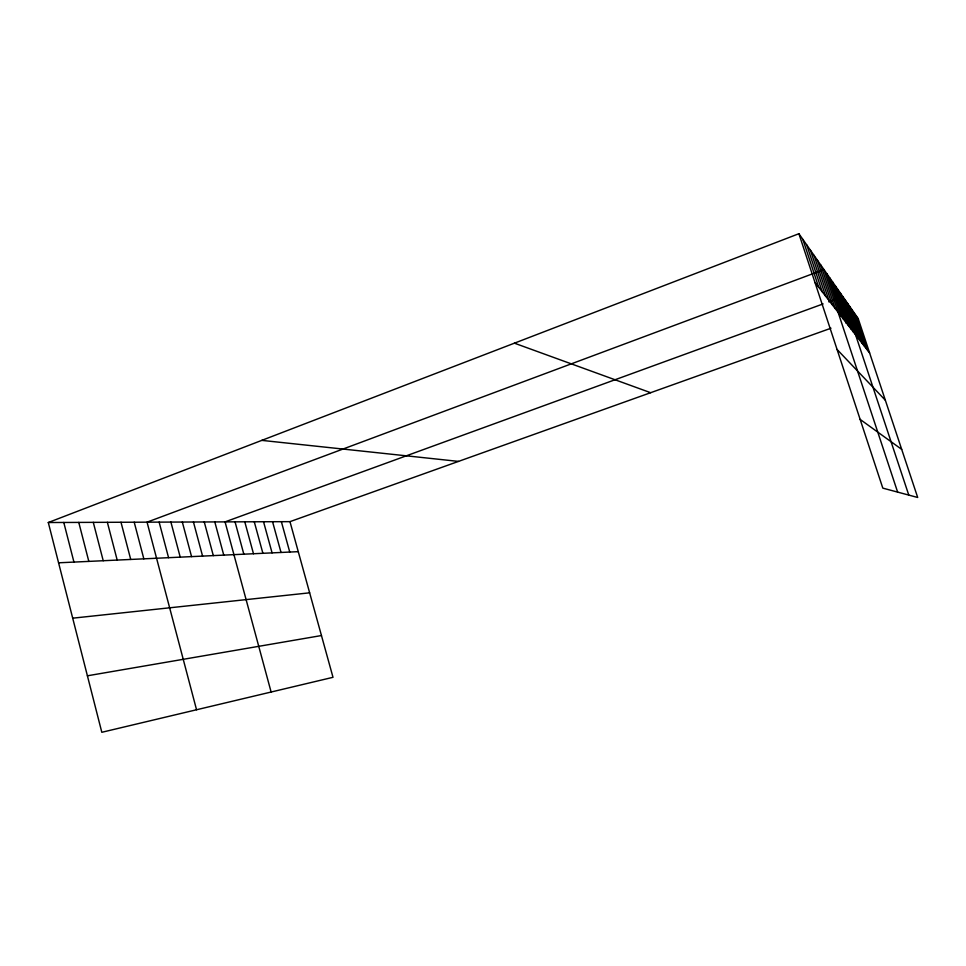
<?xml version="1.0" encoding="UTF-8"?>
<svg xmlns="http://www.w3.org/2000/svg" width="966" height="966" viewBox="0 0 966 966"><rect width="100%" height="100%" fill="white"/><g stroke="black" fill="none" stroke-linecap="round" stroke-linejoin="round"><path stroke-width="1.45" d="M48.3 522.521L289.969 521.652L333.004 677.311L101.816 732.288L48.3 522.521L798.894 233.712L858.158 318.514L917.7 497.478L882.815 488.132L798.894 233.712M823.117 303.916L225.054 521.881L271.12 692.03M828.78 301.851L842.92 296.707L908.777 495.087M289.969 521.652L830.989 328.223M845.914 322.885L858.158 318.514M87.399 675.802L321.461 635.543M72.704 618.18L309.651 592.822M58.576 562.804L298.265 551.658M261.798 440.375L458.5 461.398M514.419 343.171L650.649 392.703M860.138 419.401L901.701 449.371M837.075 349.463L885.351 400.238M814.954 282.398L869.617 352.952M856.166 315.665L867.782 350.586M854.125 312.73L865.898 348.146M852.012 309.712L863.954 345.635M849.838 306.608L861.95 343.051M847.605 303.396L859.885 340.394M845.298 300.1L857.76 337.653M840.468 293.193L853.316 331.906M837.933 289.571L850.986 328.899M835.324 285.839L848.571 325.784M832.62 281.975L846.083 322.572M829.83 277.979L843.511 319.251M826.944 273.849L840.843 315.822M897.631 492.105L823.962 269.574L147.049 522.159L196.545 709.756M820.774 265.01L835.143 308.468M817.465 260.289L832.1 304.531M814.036 255.374L828.925 300.438M810.462 250.279L825.64 296.188M806.755 244.966L822.223 291.78M802.903 239.459L818.661 287.18M281.372 521.676L289.752 552.057M272.557 521.712L281.021 552.467M263.537 521.749L272.074 552.878M254.275 521.785L262.897 553.301M244.784 521.809L253.49 553.747M235.052 521.845L243.83 554.194M214.802 521.918L223.762 555.124M204.261 521.954L213.317 555.607M193.441 522.002L202.582 556.114M182.32 522.038L191.558 556.621M170.897 522.075L180.219 557.153M159.136 522.123L168.567 557.696M134.214 522.208L143.837 558.843M120.992 522.256L130.724 559.459M107.359 522.304L117.188 560.087M93.291 522.352L103.229 560.727M78.777 522.413L88.824 561.403M63.78 522.461L73.947 562.091"/></g></svg>
